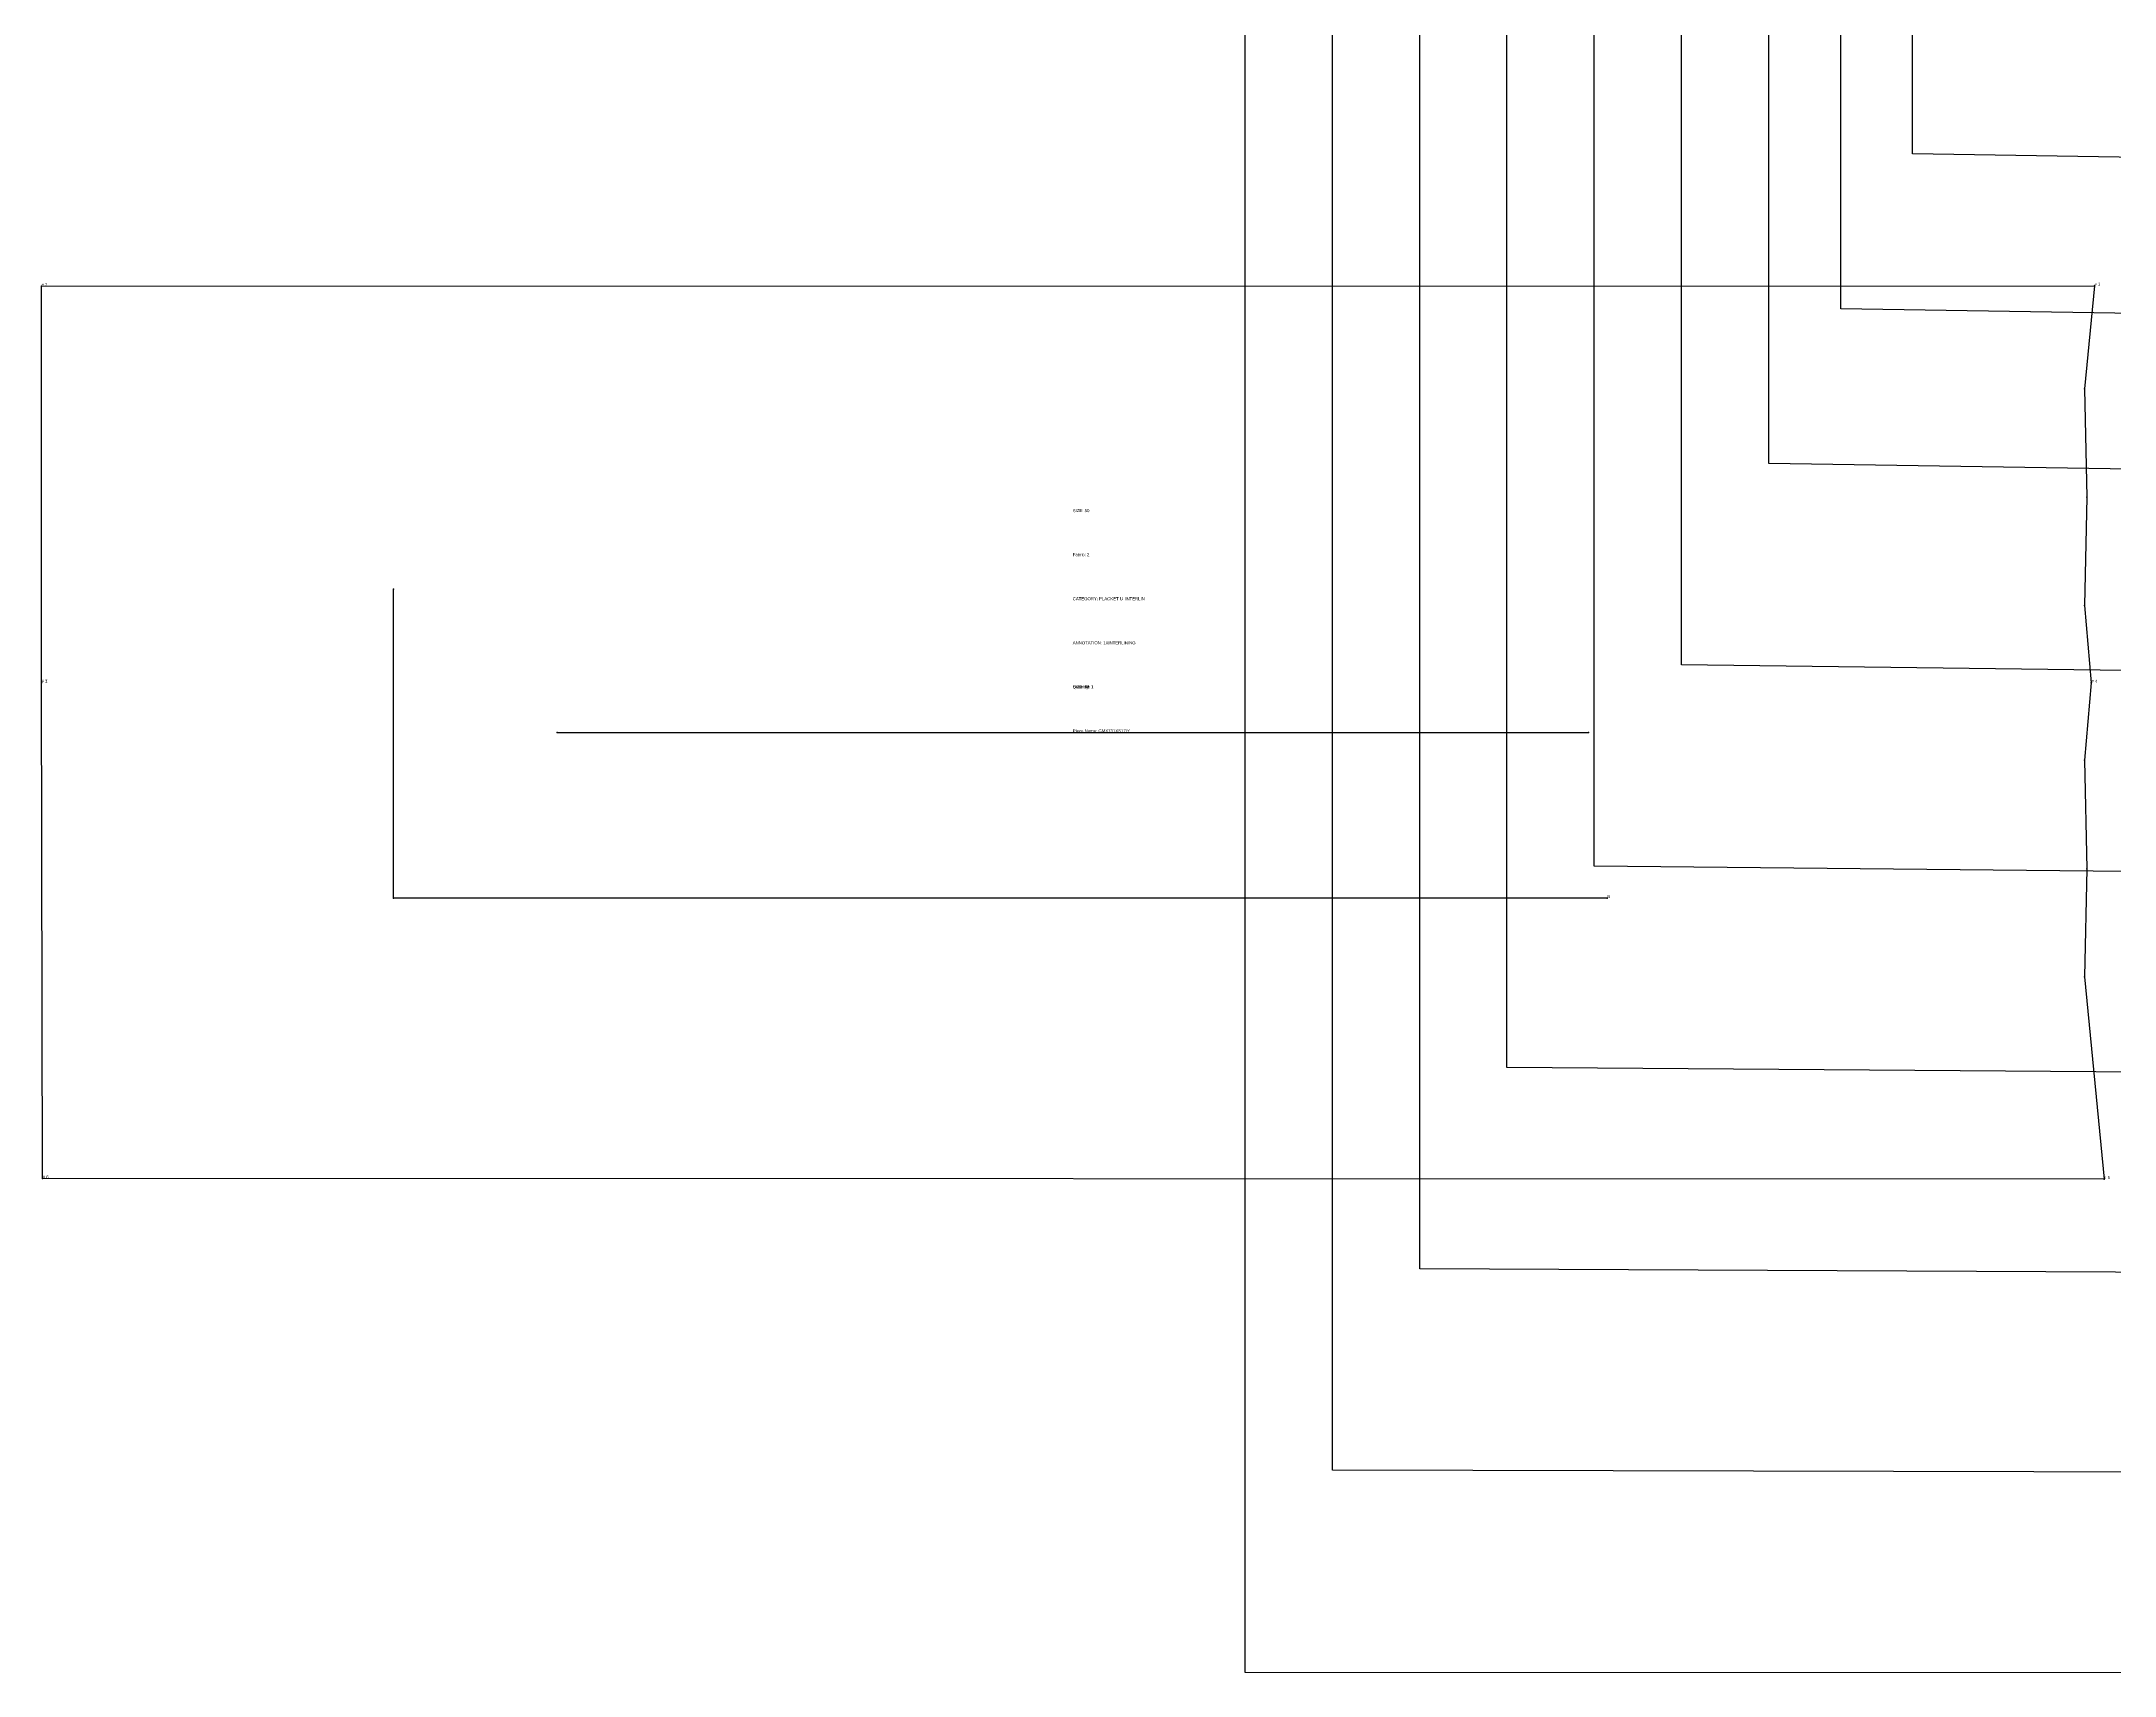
# Model space of a CAD drawing. Extents: x -42 to 1612, y -371 to 609.
# Drawn here: x 666.2 to 833.5, y -201.5 to -69.6 of the extents above; entities that cross this region are included whole.
import ezdxf

# ---------------------------------------------------------------- set-up
doc = ezdxf.new("R2010")
doc.units = 0

# ---------------------------------------------------------------- blocks, each defined once
blk = doc.blocks.new('GMX731XS17FR_54')
at = {"layer": '1'}
for points in [[(817.2044, -78.6816), (817.2044, 486.532)], [(1304.4425, -86.421), (1284.4425, -86.2), (817.2044, -78.6816)]]:
    blk.add_lwpolyline(points, dxfattribs=at)
blk = doc.blocks.new('GMX731XS17FR_56')
at = {"layer": '1'}
for points in [[(811.4056, -91.181), (811.4056, 499.0313)], [(1306.1443, -98.9203), (1286.1443, -98.6994), (811.4056, -91.181)]]:
    blk.add_lwpolyline(points, dxfattribs=at)
blk = doc.blocks.new('GMX731XS17FR_58')
at = {"layer": '1'}
for points in [[(805.6068, -103.6803), (805.6068, 511.5306)], [(1307.8461, -111.4197), (1287.8461, -111.1987), (805.6068, -103.6803)]]:
    blk.add_lwpolyline(points, dxfattribs=at)
blk = doc.blocks.new('GMX731XS17FR_60')
at = {"layer": '1'}
for points in [[(798.5583, -119.9312), (798.5583, 527.7816)], [(1310.6959, -126.4209), (1290.696, -126.2), (798.5583, -119.9312)]]:
    blk.add_lwpolyline(points, dxfattribs=at)
blk = doc.blocks.new('GMX731XS17FR_62')
at = {"layer": '1'}
for points in [[(791.5098, -136.1822), (791.5098, 544.0325)], [(1313.6423, -141.4222), (1293.6424, -141.2012), (791.5098, -136.1822)]]:
    blk.add_lwpolyline(points, dxfattribs=at)
blk = doc.blocks.new('GMX731XS17FR_64')
at = {"layer": '1'}
for points in [[(784.4613, -152.4331), (784.4613, 560.2834)], [(1316.604, -156.4234), (1296.604, -156.2024), (784.4613, -152.4331)]]:
    blk.add_lwpolyline(points, dxfattribs=at)
blk = doc.blocks.new('GMX731XS17FR_66')
at = {"layer": '1'}
for points in [[(777.4128, -168.684), (777.4128, 576.5343)], [(1319.652, -171.4247), (1299.652, -171.2037), (777.4128, -168.684)]]:
    blk.add_lwpolyline(points, dxfattribs=at)
blk = doc.blocks.new('GMX731XS17FR_68')
at = {"layer": '1'}
for points in [[(770.3643, -184.9349), (770.3643, 592.7853)], [(1322.6035, -186.4259), (1302.6035, -186.2049), (770.3643, -184.9349)]]:
    blk.add_lwpolyline(points, dxfattribs=at)
blk = doc.blocks.new('GMX731XS17FR_70')
at = {"layer": '1'}
for points in [[(763.3158, -201.2773), (763.3158, 608.9447)], [(1325.5549, -201.5211), (1305.555, -201.3001), (763.3158, -201.2773)]]:
    blk.add_lwpolyline(points, dxfattribs=at)
blk = doc.blocks.new('GMX731XS17IY_42')
at = {"layer": '1'}
for points in [[(666.1582, -89.3725), (831.8805, -89.3293)], [(666.1582, -121.3841), (666.1582, -89.3725)], [(831.8805, -89.3293), (831.0728, -97.6529), (831.2709, -106.3829), (831.2709, -106.3829), (831.0703, -115.1484), (831.6316, -121.3841)], [(666.2547, -161.3967), (666.1582, -121.3841)], [(831.6316, -121.3841), (831.0703, -127.6198), (831.2709, -136.3853), (831.2709, -136.3853), (831.0728, -145.1153), (832.6603, -161.4399)], [(832.6603, -161.4399), (666.2547, -161.3967)]]:
    blk.add_lwpolyline(points, dxfattribs=at)
at = {"layer": '5'}
blk.add_line((707.7838, -125.3846), (791.0348, -125.3846), dxfattribs=at)
at = {"layer": '7'}
blk.add_line((707.7838, -125.3846), (791.0348, -125.3846), dxfattribs=at)
at = {"layer": '8'}
blk.add_lwpolyline([(792.5562, -138.7552), (694.5656, -138.7552), (694.5656, -113.8124)], dxfattribs=at)
at = {"layer": '1'}
for s, p in [('SIZE: 42', (749.4093, -121.8286)), ('Piece Name: GMX731XS17IY', (749.4093, -125.3846))]:
    blk.add_text(s, height=0.25, dxfattribs=at).set_placement(p)
blk = doc.blocks.new('GMX731XS17IY_44')
at = {"layer": '1'}
for points in [[(666.1582, -89.3725), (831.8805, -89.3293)], [(666.1582, -121.3841), (666.1582, -89.3725)], [(831.8805, -89.3293), (831.0728, -97.6529), (831.2709, -106.3829), (831.2709, -106.3829), (831.0703, -115.1484), (831.6316, -121.3841)], [(666.2547, -161.3967), (666.1582, -121.3841)], [(831.6316, -121.3841), (831.0703, -127.6198), (831.2709, -136.3853), (831.2709, -136.3853), (831.0728, -145.1153), (832.6603, -161.4399)], [(832.6603, -161.4399), (666.2547, -161.3967)]]:
    blk.add_lwpolyline(points, dxfattribs=at)
at = {"layer": '5'}
blk.add_line((707.7838, -125.3846), (791.0348, -125.3846), dxfattribs=at)
at = {"layer": '7'}
blk.add_line((707.7838, -125.3846), (791.0348, -125.3846), dxfattribs=at)
at = {"layer": '8'}
blk.add_lwpolyline([(792.5562, -138.7552), (694.5656, -138.7552), (694.5656, -113.8124)], dxfattribs=at)
at = {"layer": '1'}
for s, p in [('SIZE: 44', (749.4093, -121.8286)), ('Piece Name: GMX731XS17IY', (749.4093, -125.3846))]:
    blk.add_text(s, height=0.25, dxfattribs=at).set_placement(p)
blk = doc.blocks.new('GMX731XS17IY_46')
at = {"layer": '1'}
for points in [[(666.1582, -89.3725), (831.8805, -89.3293)], [(666.1582, -121.3841), (666.1582, -89.3725)], [(831.8805, -89.3293), (831.0728, -97.6529), (831.2709, -106.3829), (831.2709, -106.3829), (831.0703, -115.1484), (831.6316, -121.3841)], [(666.2547, -161.3967), (666.1582, -121.3841)], [(831.6316, -121.3841), (831.0703, -127.6198), (831.2709, -136.3853), (831.2709, -136.3853), (831.0728, -145.1153), (832.6603, -161.4399)], [(832.6603, -161.4399), (666.2547, -161.3967)]]:
    blk.add_lwpolyline(points, dxfattribs=at)
at = {"layer": '5'}
blk.add_line((707.7838, -125.3846), (791.0348, -125.3846), dxfattribs=at)
at = {"layer": '7'}
blk.add_line((707.7838, -125.3846), (791.0348, -125.3846), dxfattribs=at)
at = {"layer": '8'}
blk.add_lwpolyline([(792.5562, -138.7552), (694.5656, -138.7552), (694.5656, -113.8124)], dxfattribs=at)
at = {"layer": '1'}
for s, p in [('SIZE: 46', (749.4093, -121.8286)), ('Piece Name: GMX731XS17IY', (749.4093, -125.3846))]:
    blk.add_text(s, height=0.25, dxfattribs=at).set_placement(p)
blk = doc.blocks.new('GMX731XS17IY_48')
at = {"layer": '1'}
for points in [[(666.1582, -89.3725), (831.8805, -89.3293)], [(666.1582, -121.3841), (666.1582, -89.3725)], [(831.8805, -89.3293), (831.0728, -97.6529), (831.2709, -106.3829), (831.2709, -106.3829), (831.0703, -115.1484), (831.6316, -121.3841)], [(666.2547, -161.3967), (666.1582, -121.3841)], [(831.6316, -121.3841), (831.0703, -127.6198), (831.2709, -136.3853), (831.2709, -136.3853), (831.0728, -145.1153), (832.6603, -161.4399)], [(832.6603, -161.4399), (666.2547, -161.3967)]]:
    blk.add_lwpolyline(points, dxfattribs=at)
at = {"layer": '5'}
blk.add_line((707.7838, -125.3846), (791.0348, -125.3846), dxfattribs=at)
at = {"layer": '7'}
blk.add_line((707.7838, -125.3846), (791.0348, -125.3846), dxfattribs=at)
at = {"layer": '8'}
blk.add_lwpolyline([(792.5562, -138.7552), (694.5656, -138.7552), (694.5656, -113.8124)], dxfattribs=at)
at = {"layer": '1'}
for s, p in [('SIZE: 48', (749.4093, -121.8286)), ('Piece Name: GMX731XS17IY', (749.4093, -125.3846))]:
    blk.add_text(s, height=0.25, dxfattribs=at).set_placement(p)
blk = doc.blocks.new('GMX731XS17IY_50')
at = {"layer": '1'}
for points in [[(666.1582, -89.3725), (831.8805, -89.3293)], [(666.1582, -121.3841), (666.1582, -89.3725)], [(831.8805, -89.3293), (831.0728, -97.6529), (831.2709, -106.3829), (831.2709, -106.3829), (831.0703, -115.1484), (831.6316, -121.3841)], [(666.2547, -161.3967), (666.1582, -121.3841)], [(831.6316, -121.3841), (831.0703, -127.6198), (831.2709, -136.3853), (831.2709, -136.3853), (831.0728, -145.1153), (832.6603, -161.4399)], [(832.6603, -161.4399), (666.2547, -161.3967)]]:
    blk.add_lwpolyline(points, dxfattribs=at)
at = {"layer": '2'}
for p in [(666.1582, -89.3725), (666.1582, -89.3725), (831.8805, -89.3293), (831.8805, -89.3293), (831.0728, -97.6529), (831.2709, -106.3829), (831.2709, -106.3829), (694.5656, -113.8124), (831.0703, -115.1484), (666.1582, -121.3841), (666.1582, -121.3841), (831.6316, -121.3841), (831.6316, -121.3841), (707.7838, -125.3846), (791.0348, -125.3846), (831.0703, -127.6198), (831.2709, -136.3853), (831.2709, -136.3853), (694.5656, -138.7552), (792.5562, -138.7552), (831.0728, -145.1153), (666.2547, -161.3967), (666.2547, -161.3967), (832.6603, -161.4399), (832.6603, -161.4399)]:
    blk.add_point(p, dxfattribs=at)
at = {"layer": '4'}
for p in [(831.2709, -106.3829, -3.998), (666.1582, -121.3841, -3.998), (831.6316, -121.3841, -3.998), (831.6316, -121.3841, -3.998), (831.2709, -136.3853, -3.998)]:
    blk.add_point(p, dxfattribs=at)
at = {"layer": '5'}
blk.add_line((707.7838, -125.3846), (791.0348, -125.3846), dxfattribs=at)
at = {"layer": '7'}
blk.add_line((707.7838, -125.3846), (791.0348, -125.3846), dxfattribs=at)
at = {"layer": '8'}
blk.add_lwpolyline([(792.5562, -138.7552), (694.5656, -138.7552), (694.5656, -113.8124)], dxfattribs=at)
at = {"layer": '1'}
for s, p in [('SIZE: 50', (749.4093, -107.6046)), ('Fabric: 2', (749.4093, -111.1606)), ('CATEGORY: PLACKET U_INTERLIN', (749.4093, -114.7166)), ('ANNOTATION: 1XINTERLINING', (749.4093, -118.2726)), ('Quantity: 1', (749.4093, -121.8286)), ('Piece Name: GMX731XS17IY', (749.4093, -125.3846))]:
    blk.add_text(s, height=0.25, dxfattribs=at).set_placement(p)
at = {"layer": '2'}
for s, p in [('# 2', (666.1582, -89.3725)), ('# 3', (831.8805, -89.3293)), ('# 1', (666.1582, -121.3841)), ('# 7', (666.1582, -121.3841)), ('# 4', (831.6316, -121.3841)), ('# 6', (666.2547, -161.3967)), ('# 5', (832.6603, -161.4399))]:
    blk.add_text(s, height=0.25, dxfattribs=at).set_placement(p)
at = {"layer": '8'}
blk.add_text('B', height=0.25, dxfattribs=at).set_placement((792.5562, -138.7552))
blk = doc.blocks.new('GMX731XS17IY_52')
at = {"layer": '1'}
for points in [[(666.1582, -89.3725), (831.8805, -89.3293)], [(666.1582, -121.3841), (666.1582, -89.3725)], [(831.8805, -89.3293), (831.0728, -97.6529), (831.2709, -106.3829), (831.2709, -106.3829), (831.0703, -115.1484), (831.6316, -121.3841)], [(666.2547, -161.3967), (666.1582, -121.3841)], [(831.6316, -121.3841), (831.0703, -127.6198), (831.2709, -136.3853), (831.2709, -136.3853), (831.0728, -145.1153), (832.6603, -161.4399)], [(832.6603, -161.4399), (666.2547, -161.3967)]]:
    blk.add_lwpolyline(points, dxfattribs=at)
at = {"layer": '5'}
blk.add_line((707.7838, -125.3846), (791.0348, -125.3846), dxfattribs=at)
at = {"layer": '7'}
blk.add_line((707.7838, -125.3846), (791.0348, -125.3846), dxfattribs=at)
at = {"layer": '8'}
blk.add_lwpolyline([(792.5562, -138.7552), (694.5656, -138.7552), (694.5656, -113.8124)], dxfattribs=at)
at = {"layer": '1'}
for s, p in [('SIZE: 52', (749.4093, -121.8286)), ('Piece Name: GMX731XS17IY', (749.4093, -125.3846))]:
    blk.add_text(s, height=0.25, dxfattribs=at).set_placement(p)
blk = doc.blocks.new('GMX731XS17IY_54')
at = {"layer": '1'}
for points in [[(666.1582, -89.3725), (831.8805, -89.3293)], [(666.1582, -121.3841), (666.1582, -89.3725)], [(831.8805, -89.3293), (831.0728, -97.6529), (831.2709, -106.3829), (831.2709, -106.3829), (831.0703, -115.1484), (831.6316, -121.3841)], [(666.2547, -161.3967), (666.1582, -121.3841)], [(831.6316, -121.3841), (831.0703, -127.6198), (831.2709, -136.3853), (831.2709, -136.3853), (831.0728, -145.1153), (832.6603, -161.4399)], [(832.6603, -161.4399), (666.2547, -161.3967)]]:
    blk.add_lwpolyline(points, dxfattribs=at)
at = {"layer": '5'}
blk.add_line((707.7838, -125.3846), (791.0348, -125.3846), dxfattribs=at)
at = {"layer": '7'}
blk.add_line((707.7838, -125.3846), (791.0348, -125.3846), dxfattribs=at)
at = {"layer": '8'}
blk.add_lwpolyline([(792.5562, -138.7552), (694.5656, -138.7552), (694.5656, -113.8124)], dxfattribs=at)
at = {"layer": '1'}
for s, p in [('SIZE: 54', (749.4093, -121.8286)), ('Piece Name: GMX731XS17IY', (749.4093, -125.3846))]:
    blk.add_text(s, height=0.25, dxfattribs=at).set_placement(p)
blk = doc.blocks.new('GMX731XS17IY_56')
at = {"layer": '1'}
for points in [[(666.1582, -89.3725), (831.8805, -89.3293)], [(666.1582, -121.3841), (666.1582, -89.3725)], [(831.8805, -89.3293), (831.0728, -97.6529), (831.2709, -106.3829), (831.2709, -106.3829), (831.0703, -115.1484), (831.6316, -121.3841)], [(666.2547, -161.3967), (666.1582, -121.3841)], [(831.6316, -121.3841), (831.0703, -127.6198), (831.2709, -136.3853), (831.2709, -136.3853), (831.0728, -145.1153), (832.6603, -161.4399)], [(832.6603, -161.4399), (666.2547, -161.3967)]]:
    blk.add_lwpolyline(points, dxfattribs=at)
at = {"layer": '5'}
blk.add_line((707.7838, -125.3846), (791.0348, -125.3846), dxfattribs=at)
at = {"layer": '7'}
blk.add_line((707.7838, -125.3846), (791.0348, -125.3846), dxfattribs=at)
at = {"layer": '8'}
blk.add_lwpolyline([(792.5562, -138.7552), (694.5656, -138.7552), (694.5656, -113.8124)], dxfattribs=at)
at = {"layer": '1'}
for s, p in [('SIZE: 56', (749.4093, -121.8286)), ('Piece Name: GMX731XS17IY', (749.4093, -125.3846))]:
    blk.add_text(s, height=0.25, dxfattribs=at).set_placement(p)
blk = doc.blocks.new('GMX731XS17IY_58')
at = {"layer": '1'}
for points in [[(666.1582, -89.3725), (831.8805, -89.3293)], [(666.1582, -121.3841), (666.1582, -89.3725)], [(831.8805, -89.3293), (831.0728, -97.6529), (831.2709, -106.3829), (831.2709, -106.3829), (831.0703, -115.1484), (831.6316, -121.3841)], [(666.2547, -161.3967), (666.1582, -121.3841)], [(831.6316, -121.3841), (831.0703, -127.6198), (831.2709, -136.3853), (831.2709, -136.3853), (831.0728, -145.1153), (832.6603, -161.4399)], [(832.6603, -161.4399), (666.2547, -161.3967)]]:
    blk.add_lwpolyline(points, dxfattribs=at)
at = {"layer": '5'}
blk.add_line((707.7838, -125.3846), (791.0348, -125.3846), dxfattribs=at)
at = {"layer": '7'}
blk.add_line((707.7838, -125.3846), (791.0348, -125.3846), dxfattribs=at)
at = {"layer": '8'}
blk.add_lwpolyline([(792.5562, -138.7552), (694.5656, -138.7552), (694.5656, -113.8124)], dxfattribs=at)
at = {"layer": '1'}
for s, p in [('SIZE: 58', (749.4093, -121.8286)), ('Piece Name: GMX731XS17IY', (749.4093, -125.3846))]:
    blk.add_text(s, height=0.25, dxfattribs=at).set_placement(p)
blk = doc.blocks.new('GMX731XS17IY_60')
at = {"layer": '1'}
for points in [[(666.1582, -89.3725), (831.8805, -89.3293)], [(666.1582, -121.3841), (666.1582, -89.3725)], [(831.8805, -89.3293), (831.0728, -97.6529), (831.2709, -106.3829), (831.2709, -106.3829), (831.0703, -115.1484), (831.6316, -121.3841)], [(666.2547, -161.3967), (666.1582, -121.3841)], [(831.6316, -121.3841), (831.0703, -127.6198), (831.2709, -136.3853), (831.2709, -136.3853), (831.0728, -145.1153), (832.6603, -161.4399)], [(832.6603, -161.4399), (666.2547, -161.3967)]]:
    blk.add_lwpolyline(points, dxfattribs=at)
at = {"layer": '5'}
blk.add_line((707.7838, -125.3846), (791.0348, -125.3846), dxfattribs=at)
at = {"layer": '7'}
blk.add_line((707.7838, -125.3846), (791.0348, -125.3846), dxfattribs=at)
at = {"layer": '8'}
blk.add_lwpolyline([(792.5562, -138.7552), (694.5656, -138.7552), (694.5656, -113.8124)], dxfattribs=at)
at = {"layer": '1'}
for s, p in [('SIZE: 60', (749.4093, -121.8286)), ('Piece Name: GMX731XS17IY', (749.4093, -125.3846))]:
    blk.add_text(s, height=0.25, dxfattribs=at).set_placement(p)
blk = doc.blocks.new('GMX731XS17IY_62')
at = {"layer": '1'}
for points in [[(666.1582, -89.3725), (831.8805, -89.3293)], [(666.1582, -121.3841), (666.1582, -89.3725)], [(831.8805, -89.3293), (831.0728, -97.6529), (831.2709, -106.3829), (831.2709, -106.3829), (831.0703, -115.1484), (831.6316, -121.3841)], [(666.2547, -161.3967), (666.1582, -121.3841)], [(831.6316, -121.3841), (831.0703, -127.6198), (831.2709, -136.3853), (831.2709, -136.3853), (831.0728, -145.1153), (832.6603, -161.4399)], [(832.6603, -161.4399), (666.2547, -161.3967)]]:
    blk.add_lwpolyline(points, dxfattribs=at)
at = {"layer": '5'}
blk.add_line((707.7838, -125.3846), (791.0348, -125.3846), dxfattribs=at)
at = {"layer": '7'}
blk.add_line((707.7838, -125.3846), (791.0348, -125.3846), dxfattribs=at)
at = {"layer": '8'}
blk.add_lwpolyline([(792.5562, -138.7552), (694.5656, -138.7552), (694.5656, -113.8124)], dxfattribs=at)
at = {"layer": '1'}
for s, p in [('SIZE: 62', (749.4093, -121.8286)), ('Piece Name: GMX731XS17IY', (749.4093, -125.3846))]:
    blk.add_text(s, height=0.25, dxfattribs=at).set_placement(p)
blk = doc.blocks.new('GMX731XS17IY_64')
at = {"layer": '1'}
for points in [[(666.1582, -89.3725), (831.8805, -89.3293)], [(666.1582, -121.3841), (666.1582, -89.3725)], [(831.8805, -89.3293), (831.0728, -97.6529), (831.2709, -106.3829), (831.2709, -106.3829), (831.0703, -115.1484), (831.6316, -121.3841)], [(666.2547, -161.3967), (666.1582, -121.3841)], [(831.6316, -121.3841), (831.0703, -127.6198), (831.2709, -136.3853), (831.2709, -136.3853), (831.0728, -145.1153), (832.6603, -161.4399)], [(832.6603, -161.4399), (666.2547, -161.3967)]]:
    blk.add_lwpolyline(points, dxfattribs=at)
at = {"layer": '5'}
blk.add_line((707.7838, -125.3846), (791.0348, -125.3846), dxfattribs=at)
at = {"layer": '7'}
blk.add_line((707.7838, -125.3846), (791.0348, -125.3846), dxfattribs=at)
at = {"layer": '8'}
blk.add_lwpolyline([(792.5562, -138.7552), (694.5656, -138.7552), (694.5656, -113.8124)], dxfattribs=at)
at = {"layer": '1'}
for s, p in [('SIZE: 64', (749.4093, -121.8286)), ('Piece Name: GMX731XS17IY', (749.4093, -125.3846))]:
    blk.add_text(s, height=0.25, dxfattribs=at).set_placement(p)

msp = doc.modelspace()

# ---------------------------------------------------------------- block references
at = {"layer": '1'}
for name in ['GMX731XS17FR_70', 'GMX731XS17FR_68', 'GMX731XS17FR_66', 'GMX731XS17FR_64', 'GMX731XS17FR_62', 'GMX731XS17FR_60', 'GMX731XS17FR_58', 'GMX731XS17FR_56', 'GMX731XS17FR_54', 'GMX731XS17IY_50', 'GMX731XS17IY_42', 'GMX731XS17IY_44', 'GMX731XS17IY_46', 'GMX731XS17IY_48', 'GMX731XS17IY_52', 'GMX731XS17IY_54', 'GMX731XS17IY_56', 'GMX731XS17IY_58', 'GMX731XS17IY_60', 'GMX731XS17IY_62', 'GMX731XS17IY_64']:
    msp.add_blockref(name, (0, 0), dxfattribs=at)

doc.saveas('drawing.dxf')
